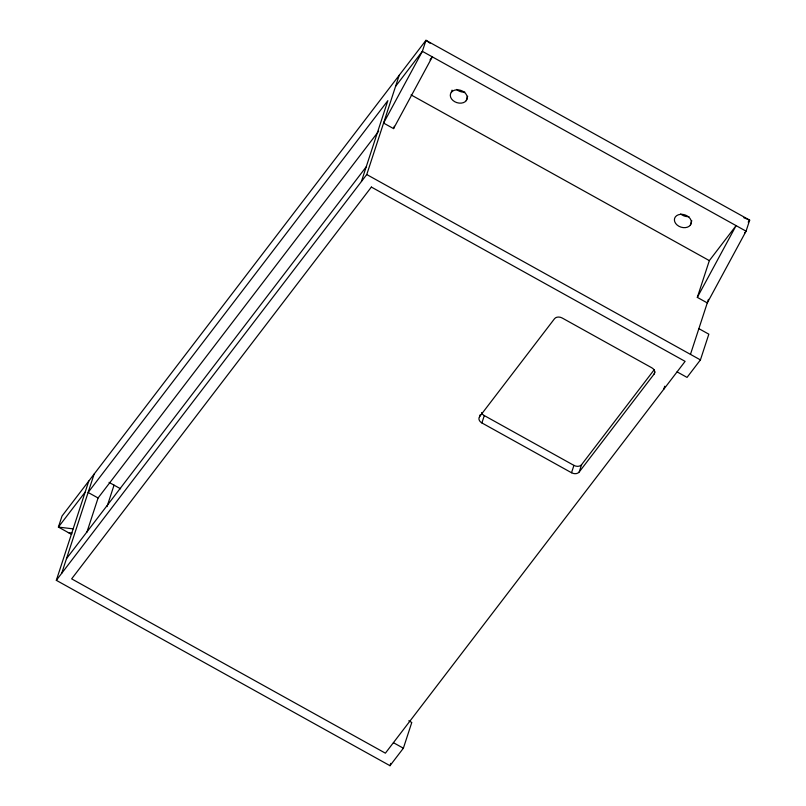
<?xml version="1.0" encoding="UTF-8"?>
<svg xmlns="http://www.w3.org/2000/svg" width="806" height="806" viewBox="0 0 806 806"><rect width="100%" height="100%" fill="white"/><g stroke="black" fill="none" stroke-linecap="round" stroke-linejoin="round"><path stroke-width="1.21" d="M408.793 720.816L411.785 722.478L403.373 748.21L389.993 765.7L56.329 580.33L88.771 481.071M61.689 573.328L94.131 474.079M86.877 532.252L98.08 497.987L378.689 131.177M107.027 506.631L114.049 485.141M361.41 181.531L387.847 100.659L88.116 492.456L98.08 497.987M56.329 580.33L366.76 174.539L399.202 75.28M697.321 297.374L736.1 225.63L709.34 260.62L697.321 297.374L707.285 302.915L746.064 231.171L749.671 220.139L425.971 40.3L422.364 51.332L383.585 123.066L393.55 128.607L394.325 126.23M451.31 92.337L452.035 90.131M466.251 100.639A8.675 6.438 18.1 0 0 458.523 89.869A8.675 6.438 18.1 0 0 451.572 98.957A8.675 6.438 18.1 0 0 466.251 100.639L467.692 96.226M654.804 371.959L654.119 374.065L579.182 472.014A5.783 4.292 18.1 0 1 571.525 472.739L481.887 422.938A5.783 4.292 18.1 0 1 479.58 416.672L480.275 414.576M481.887 422.938L484.295 415.584A5.783 4.292 18.1 0 1 481.555 412.612M389.993 765.7L390.759 763.363M571.525 472.739L573.932 465.384A5.783 4.292 18.1 0 0 581.589 464.659L654.22 369.702M579.182 472.014L581.589 464.659M690.349 225.146A8.675 6.438 18.1 0 0 682.622 214.376A8.675 6.438 18.1 0 0 675.67 223.464A8.675 6.438 18.1 0 0 690.349 225.146L691.79 220.733M663.701 389.358L664.728 386.205M690.46 354.378L708.444 299.348M677.08 371.868L687.044 377.399L700.424 359.909L708.837 334.178L698.873 328.647M393.55 128.607L432.318 56.863L430.031 59.856M85.174 492.103L58.405 527.084L71.674 534.449M395.605 86.313L422.364 51.332L746.064 231.171L744.532 233.166M66.495 558.629L366.216 166.832M479.58 416.672L554.518 318.723A5.783 4.292 18.1 0 1 562.175 317.997L651.812 367.798A5.783 4.292 18.1 0 1 654.119 374.065M748.18 222.083L749.671 220.139L743.867 217.741M73.155 528.867L58.405 527.084L62.012 516.052L425.971 40.3L430.031 43.242M68.369 532.615L72.056 533.058M411.06 94.896L709.34 260.62M366.76 174.539L700.424 359.909M484.295 415.584L573.932 465.384M109.062 482.381L120.638 488.809M393.409 742.679L403.373 748.21M688.928 216.613A8.675 6.438 18.1 0 1 680.677 213.953M464.83 92.106A8.675 6.438 18.1 0 1 456.579 89.456M371.375 187.063L71.643 578.859L385.389 753.167L685.11 361.37L371.375 187.063"/></g></svg>
